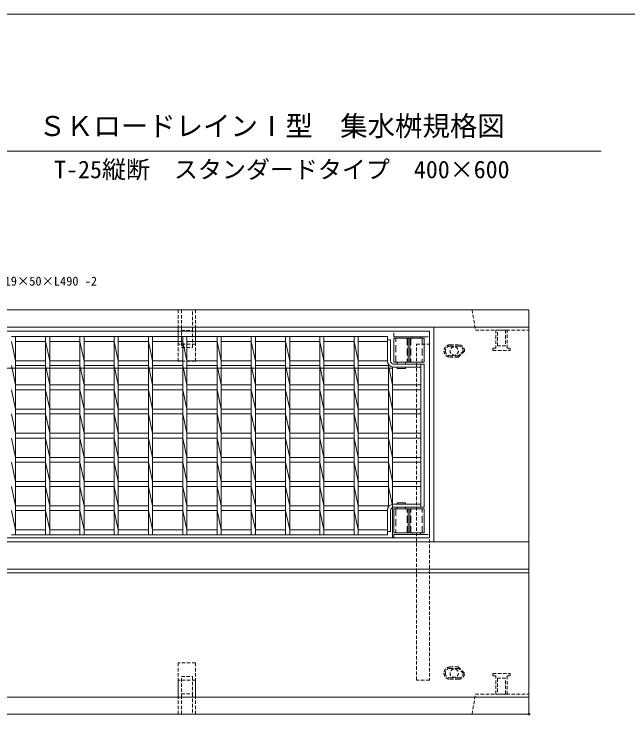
# Model space of a CAD drawing. Units: millimetres, scale not verified. Extents: x -1945 to 1945, y -1189 to 1651.
# Drawn here: x -390 to 506, y 619 to 1651 of the extents above; entities that cross this region are included whole.
import ezdxf
from ezdxf.enums import TextEntityAlignment as Align

# ---------------------------------------------------------------- set-up
doc = ezdxf.new("R2010")
doc.units = ezdxf.units.MM
doc.header["$LTSCALE"] = 10
doc.header["$PDMODE"] = 32
doc.header["$PDSIZE"] = 2
doc.linetypes.add('USER1', pattern=[0.75, 0.5, -0.25])
doc.linetypes.add('USER2', pattern=[1.5, 1, -0.5])
doc.layers.add('0-0_0', color=7, linetype='Continuous')
doc.layers.add('0-2_DEFPOINTS', color=7, linetype='Continuous')
for name, color, linetype, lineweight in [('0-1_TITLE', 7, 'Continuous', 18), ('0-3_KIJUN', 7, 'USER1', 18), ('0-5_SUNPO_S10', 3, 'Continuous', 18), ('0-7_10-グレーチング', 5, 'Continuous', 18)]:
    doc.layers.add(name, color=color, linetype=linetype, lineweight=lineweight)
doc.styles.add('ＭＳ ゴシック', font='')
doc.styles.get('ＭＳ ゴシック').set_extended_font_data('MS Gothic')

# ---------------------------------------------------------------- blocks, each defined once
blk = doc.blocks.new('_OPEN')
at = {"layer": '0-0_0'}
blk.add_line((0, 0), (-1, 0), dxfattribs=at)
blk.add_lwpolyline([(-1, 0.1667), (0, 0), (-1, -0.1667)], dxfattribs=at)
blk = doc.blocks.new('D12')
at = {"layer": '0-2_DEFPOINTS'}
for p in [(1308.34, 2049.64), (2306.34, 2049.64), (2306.34, 1949.64)]:
    blk.add_point(p, dxfattribs=at)
at = {"layer": '0-5_SUNPO_S10'}
for p, q in [((1308.34, 1999.64), (1308.34, 1949.64)), ((2306.34, 1999.64), (2306.34, 1949.64)), ((1323.34, 1949.64), (2291.34, 1949.64))]:
    blk.add_line(p, q, dxfattribs=at)
at = {"layer": '0-5_SUNPO_S10', "xscale": 15, "yscale": 15, "rotation": 180}
blk.add_blockref('_OPEN', (1308.34, 1949.64), dxfattribs=at)
at = {"layer": '0-5_SUNPO_S10', "xscale": 15, "yscale": 15}
blk.add_blockref('_OPEN', (2306.34, 1949.64), dxfattribs=at)
at = {"layer": '0-5_SUNPO_S10', "color": 7, "style": 'ＭＳ ゴシック'}
blk.add_text('998', height=14.66, dxfattribs=at).set_placement((1792.34, 1959.64), align=Align.BOTTOM_LEFT)
blk = doc.blocks.new('M16_insert_dan')
at = {"layer": '0-3_KIJUN', "color": 3}
for points in [[(0, -12.5), (-50, -12.5), (-50, 12.5), (0, 12.5)], [(0, 8), (-30, 8), (-30, -8), (0, -8)]]:
    blk.add_lwpolyline(points, close=True, dxfattribs=at)
blk = doc.blocks.new('A$C3D6F033A')
at = {"layer": '0-7_10-グレーチング'}
for p, q in [((95, 294.5), (101, 294.5)), ((101, 294.5), (101, 5.5)), ((101, 294.5), (145, 294.5)), ((145, 294.5), (145, 5.5)), ((145, 294.5), (151, 294.5)), ((151, 294.5), (151, 5.5)), ((151, 294.5), (195, 294.5)), ((195, 294.5), (195, 5.5)), ((195, 294.5), (201, 294.5)), ((201, 294.5), (201, 5.5)), ((201, 294.5), (245, 294.5)), ((245, 294.5), (245, 5.5)), ((245, 294.5), (251, 294.5)), ((251, 294.5), (251, 5.5)), ((251, 294.5), (295, 294.5)), ((295, 294.5), (295, 5.5)), ((295, 294.5), (301, 294.5)), ((301, 294.5), (301, 5.5)), ((301, 294.5), (345, 294.5)), ((345, 294.5), (345, 5.5)), ((345, 294.5), (351, 294.5)), ((351, 294.5), (351, 5.5)), ((351, 294.5), (395, 294.5)), ((395, 294.5), (395, 5.5)), ((395, 294.5), (401, 294.5)), ((401, 294.5), (401, 5.5)), ((401, 294.5), (445, 294.5)), ((445, 294.5), (445, 5.5)), ((445, 294.5), (451, 294.5)), ((451, 294.5), (451, 5.5)), ((451, 294.5), (495, 294.5)), ((495, 294.5), (495, 5.5)), ((495, 294.5), (501, 294.5)), ((501, 294.5), (501, 5.5)), ((501, 294.5), (545, 294.5)), ((545, 294.5), (545, 5.5)), ((545, 294.5), (551, 294.5)), ((551, 294.5), (551, 5.5)), ((551, 294.5), (595, 294.5)), ((595, 294.5), (595, 5.5)), ((595, 294.5), (601, 294.5)), ((601, 294.5), (601, 5.5)), ((601, 294.5), (643.5, 294.5)), ((643.5, 287.5), (643.5, 294.5)), ((643.5, 290), (648, 290)), ((643.5, 290), (643.5, 259)), ((648, 290), (648, 259)), ((653, 257), (653, 292)), ((653, 292), (697, 292)), ((673.6, 292), (673.6, 257)), ((676.4, 292), (676.4, 257)), ((680, 294), (680, 292)), ((692, 294), (692, 292)), ((697, 257), (697, 292)), ((95, 287.5), (101, 259.25)), ((101, 287.5), (145, 287.5)), ((145, 287.5), (151, 259.25)), ((151, 287.5), (195, 287.5)), ((195, 287.5), (201, 259.25)), ((201, 287.5), (245, 287.5)), ((245, 287.5), (251, 259.25)), ((251, 287.5), (295, 287.5)), ((295, 287.5), (301, 259.25)), ((301, 287.5), (345, 287.5)), ((345, 287.5), (351, 259.25)), ((351, 287.5), (395, 287.5)), ((395, 287.5), (401, 259.25)), ((401, 287.5), (445, 287.5)), ((445, 287.5), (451, 259.25)), ((451, 287.5), (495, 287.5)), ((495, 287.5), (501, 259.25)), ((501, 287.5), (545, 287.5)), ((545, 287.5), (551, 259.25)), ((551, 287.5), (595, 287.5)), ((595, 287.5), (601, 259.25)), ((601, 287.5), (643.5, 287.5)), ((101, 259.25), (145, 259.25)), ((151, 259.25), (195, 259.25)), ((201, 259.25), (245, 259.25)), ((251, 259.25), (295, 259.25)), ((301, 259.25), (345, 259.25)), ((351, 259.25), (395, 259.25)), ((401, 259.25), (445, 259.25)), ((451, 259.25), (495, 259.25)), ((501, 259.25), (545, 259.25)), ((551, 259.25), (595, 259.25)), ((601, 259.25), (643.5, 259.25)), ((95, 252.25), (101, 224)), ((101, 252.25), (145, 252.25)), ((145, 252.25), (151, 224)), ((151, 252.25), (195, 252.25)), ((195, 252.25), (201, 224)), ((201, 252.25), (245, 252.25)), ((245, 252.25), (251, 224)), ((251, 252.25), (295, 252.25)), ((295, 252.25), (301, 224)), ((301, 252.25), (345, 252.25)), ((345, 252.25), (351, 224)), ((351, 252.25), (395, 252.25)), ((395, 252.25), (401, 224)), ((401, 252.25), (445, 252.25)), ((445, 252.25), (451, 224)), ((451, 252.25), (495, 252.25)), ((495, 252.25), (501, 224)), ((501, 252.25), (545, 252.25)), ((545, 252.25), (551, 224)), ((551, 252.25), (595, 252.25)), ((595, 252.25), (601, 224)), ((601, 252.25), (645, 252.25)), ((645, 254.03), (645, 45.97)), ((645, 252.25), (651, 224)), ((651, 250.13), (651, 49.87)), ((652.5, 254.5), (692.5, 254.5)), ((652.5, 250), (692.5, 250)), ((653, 257), (697, 257)), ((658, 254.5), (658, 257)), ((658, 250), (658, 248)), ((658, 248), (670, 248)), ((670, 254.5), (670, 257)), ((670, 250), (670, 248)), ((692.5, 254.5), (692.5, 45.5)), ((692.5, 254.5), (697, 254.5)), ((697, 254.5), (697, 45.5)), ((95, 217), (101, 188.75)), ((101, 224), (145, 224)), ((101, 217), (145, 217)), ((145, 217), (151, 188.75)), ((151, 224), (195, 224)), ((151, 217), (195, 217)), ((195, 217), (201, 188.75)), ((201, 224), (245, 224)), ((201, 217), (245, 217)), ((245, 217), (251, 188.75)), ((251, 224), (295, 224)), ((251, 217), (295, 217)), ((295, 217), (301, 188.75)), ((301, 224), (345, 224)), ((301, 217), (345, 217)), ((345, 217), (351, 188.75)), ((351, 224), (395, 224)), ((351, 217), (395, 217)), ((395, 217), (401, 188.75)), ((401, 224), (445, 224)), ((401, 217), (445, 217)), ((445, 217), (451, 188.75)), ((451, 224), (495, 224)), ((451, 217), (495, 217)), ((495, 217), (501, 188.75)), ((501, 224), (545, 224)), ((501, 217), (545, 217)), ((545, 217), (551, 188.75)), ((551, 224), (595, 224)), ((551, 217), (595, 217)), ((595, 217), (601, 188.75)), ((601, 224), (645, 224)), ((601, 217), (645, 217)), ((645, 217), (651, 188.75)), ((651, 224), (692.5, 224)), ((651, 217), (692.5, 217)), ((101, 188.75), (145, 188.75)), ((151, 188.75), (195, 188.75)), ((201, 188.75), (245, 188.75)), ((251, 188.75), (295, 188.75)), ((301, 188.75), (345, 188.75)), ((351, 188.75), (395, 188.75)), ((401, 188.75), (445, 188.75)), ((451, 188.75), (495, 188.75)), ((501, 188.75), (545, 188.75)), ((551, 188.75), (595, 188.75)), ((601, 188.75), (645, 188.75)), ((651, 188.75), (692.5, 188.75)), ((95, 181.75), (101, 153.5)), ((101, 181.75), (145, 181.75)), ((145, 181.75), (151, 153.5)), ((151, 181.75), (195, 181.75)), ((195, 181.75), (201, 153.5)), ((201, 181.75), (245, 181.75)), ((245, 181.75), (251, 153.5)), ((251, 181.75), (295, 181.75)), ((295, 181.75), (301, 153.5)), ((301, 181.75), (345, 181.75)), ((345, 181.75), (351, 153.5)), ((351, 181.75), (395, 181.75)), ((395, 181.75), (401, 153.5)), ((401, 181.75), (445, 181.75)), ((445, 181.75), (451, 153.5)), ((451, 181.75), (495, 181.75)), ((495, 181.75), (501, 153.5)), ((501, 181.75), (545, 181.75)), ((545, 181.75), (551, 153.5)), ((551, 181.75), (595, 181.75)), ((595, 181.75), (601, 153.5)), ((601, 181.75), (645, 181.75)), ((645, 181.75), (651, 153.5)), ((651, 181.75), (692.5, 181.75)), ((95, 146.5), (101, 118.25)), ((101, 153.5), (145, 153.5)), ((101, 146.5), (145, 146.5)), ((145, 146.5), (151, 118.25)), ((151, 153.5), (195, 153.5)), ((151, 146.5), (195, 146.5)), ((195, 146.5), (201, 118.25)), ((201, 153.5), (245, 153.5)), ((201, 146.5), (245, 146.5)), ((245, 146.5), (251, 118.25)), ((251, 153.5), (295, 153.5)), ((251, 146.5), (295, 146.5)), ((295, 146.5), (301, 118.25)), ((301, 153.5), (345, 153.5)), ((301, 146.5), (345, 146.5)), ((345, 146.5), (351, 118.25)), ((351, 153.5), (395, 153.5)), ((351, 146.5), (395, 146.5)), ((395, 146.5), (401, 118.25)), ((401, 153.5), (445, 153.5)), ((401, 146.5), (445, 146.5)), ((445, 146.5), (451, 118.25)), ((451, 153.5), (495, 153.5)), ((451, 146.5), (495, 146.5)), ((495, 146.5), (501, 118.25)), ((501, 153.5), (545, 153.5)), ((501, 146.5), (545, 146.5)), ((545, 146.5), (551, 118.25)), ((551, 153.5), (595, 153.5)), ((551, 146.5), (595, 146.5)), ((595, 146.5), (601, 118.25)), ((601, 153.5), (645, 153.5)), ((601, 146.5), (645, 146.5)), ((645, 146.5), (651, 118.25)), ((651, 153.5), (692.5, 153.5)), ((651, 146.5), (692.5, 146.5)), ((101, 118.25), (145, 118.25)), ((151, 118.25), (195, 118.25)), ((201, 118.25), (245, 118.25)), ((251, 118.25), (295, 118.25)), ((301, 118.25), (345, 118.25)), ((351, 118.25), (395, 118.25)), ((401, 118.25), (445, 118.25)), ((451, 118.25), (495, 118.25)), ((501, 118.25), (545, 118.25)), ((551, 118.25), (595, 118.25)), ((601, 118.25), (645, 118.25)), ((651, 118.25), (692.5, 118.25)), ((95, 111.25), (101, 83)), ((101, 111.25), (145, 111.25)), ((145, 111.25), (151, 83)), ((151, 111.25), (195, 111.25)), ((195, 111.25), (201, 83)), ((201, 111.25), (245, 111.25)), ((245, 111.25), (251, 83)), ((251, 111.25), (295, 111.25)), ((295, 111.25), (301, 83)), ((301, 111.25), (345, 111.25)), ((345, 111.25), (351, 83)), ((351, 111.25), (395, 111.25)), ((395, 111.25), (401, 83)), ((401, 111.25), (445, 111.25)), ((445, 111.25), (451, 83)), ((451, 111.25), (495, 111.25)), ((495, 111.25), (501, 83)), ((501, 111.25), (545, 111.25)), ((545, 111.25), (551, 83)), ((551, 111.25), (595, 111.25)), ((595, 111.25), (601, 83)), ((601, 111.25), (645, 111.25)), ((645, 111.25), (651, 83)), ((651, 111.25), (692.5, 111.25)), ((101, 83), (145, 83)), ((151, 83), (195, 83)), ((201, 83), (245, 83)), ((251, 83), (295, 83)), ((301, 83), (345, 83)), ((351, 83), (395, 83)), ((401, 83), (445, 83)), ((451, 83), (495, 83)), ((501, 83), (545, 83)), ((551, 83), (595, 83)), ((601, 83), (645, 83)), ((651, 83), (692.5, 83)), ((95, 76), (101, 47.75)), ((101, 76), (145, 76)), ((145, 76), (151, 47.75)), ((151, 76), (195, 76)), ((195, 76), (201, 47.75)), ((201, 76), (245, 76)), ((245, 76), (251, 47.75)), ((251, 76), (295, 76)), ((295, 76), (301, 47.75)), ((301, 76), (345, 76)), ((345, 76), (351, 47.75)), ((351, 76), (395, 76)), ((395, 76), (401, 47.75)), ((401, 76), (445, 76)), ((445, 76), (451, 47.75)), ((451, 76), (495, 76)), ((495, 76), (501, 47.75)), ((501, 76), (545, 76)), ((545, 76), (551, 47.75)), ((551, 76), (595, 76)), ((595, 76), (601, 47.75)), ((601, 76), (645, 76)), ((645, 76), (650.57, 49.79)), ((651, 76), (692.5, 76)), ((658, 52), (670, 52)), ((658, 50), (658, 52)), ((670, 50), (670, 52)), ((101, 47.75), (145, 47.75)), ((151, 47.75), (195, 47.75)), ((201, 47.75), (245, 47.75)), ((251, 47.75), (295, 47.75)), ((301, 47.75), (345, 47.75)), ((351, 47.75), (395, 47.75)), ((401, 47.75), (445, 47.75)), ((451, 47.75), (495, 47.75)), ((501, 47.75), (545, 47.75)), ((551, 47.75), (595, 47.75)), ((601, 47.75), (645, 47.75)), ((652.5, 50), (692.5, 50)), ((652.5, 45.5), (692.5, 45.5)), ((653, 43), (653, 8)), ((653, 43), (697, 43)), ((658, 45.5), (658, 43)), ((670, 45.5), (670, 43)), ((673.6, 8), (673.6, 43)), ((676.4, 8), (676.4, 43)), ((692.5, 45.5), (697, 45.5)), ((697, 43), (697, 8)), ((95, 40.75), (101, 12.5)), ((101, 40.75), (145, 40.75)), ((145, 40.75), (151, 12.5)), ((151, 40.75), (195, 40.75)), ((195, 40.75), (201, 12.5)), ((201, 40.75), (245, 40.75)), ((245, 40.75), (251, 12.5)), ((251, 40.75), (295, 40.75)), ((295, 40.75), (301, 12.5)), ((301, 40.75), (345, 40.75)), ((345, 40.75), (351, 12.5)), ((351, 40.75), (395, 40.75)), ((395, 40.75), (401, 12.5)), ((401, 40.75), (445, 40.75)), ((445, 40.75), (451, 12.5)), ((451, 40.75), (495, 40.75)), ((495, 40.75), (501, 12.5)), ((501, 40.75), (545, 40.75)), ((545, 40.75), (551, 12.5)), ((551, 40.75), (595, 40.75)), ((595, 40.75), (601, 12.5)), ((601, 40.75), (643.5, 40.75)), ((643.5, 10), (643.5, 41)), ((648, 10), (648, 41)), ((101, 12.5), (145, 12.5)), ((151, 12.5), (195, 12.5)), ((201, 12.5), (245, 12.5)), ((251, 12.5), (295, 12.5)), ((301, 12.5), (345, 12.5)), ((351, 12.5), (395, 12.5)), ((401, 12.5), (445, 12.5)), ((451, 12.5), (495, 12.5)), ((501, 12.5), (545, 12.5)), ((551, 12.5), (595, 12.5)), ((601, 12.5), (643.5, 12.5)), ((643.5, 12.5), (643.5, 5.5)), ((95, 5.5), (101, 5.5)), ((101, 5.5), (145, 5.5)), ((145, 5.5), (151, 5.5)), ((151, 5.5), (195, 5.5)), ((195, 5.5), (201, 5.5)), ((201, 5.5), (245, 5.5)), ((245, 5.5), (251, 5.5)), ((251, 5.5), (295, 5.5)), ((295, 5.5), (301, 5.5)), ((301, 5.5), (345, 5.5)), ((345, 5.5), (351, 5.5)), ((401, 5.5), (445, 5.5)), ((445, 5.5), (451, 5.5)), ((451, 5.5), (495, 5.5)), ((495, 5.5), (501, 5.5)), ((501, 5.5), (545, 5.5)), ((545, 5.5), (551, 5.5)), ((551, 5.5), (595, 5.5)), ((595, 5.5), (601, 5.5)), ((601, 5.5), (643.5, 5.5)), ((643.5, 10), (648, 10)), ((653, 8), (697, 8)), ((680, 6), (680, 8)), ((692, 6), (692, 8))]:
    blk.add_line(p, q, dxfattribs=at)
at = {"layer": '0-7_10-グレーチング', "linetype": 'USER2'}
for p, q in [((655.8, 257), (655.8, 292)), ((672.2, 292), (672.2, 257)), ((677.8, 292), (677.8, 257)), ((694.2, 292), (694.2, 257)), ((655.8, 43), (655.8, 8)), ((672.2, 8), (672.2, 43)), ((677.8, 8), (677.8, 43)), ((694.2, 8), (694.2, 43))]:
    blk.add_line(p, q, dxfattribs=at)
at = {"layer": '0-7_10-グレーチング'}
for points in [[(703, 294), (653, 294), (653, 300)], [(703, 294), (653, 294), (653, 300)], [(351, 5.5), (395, 5.5), (401, 5.5)], [(703, 6), (653, 6), (653, 0)]]:
    blk.add_lwpolyline(points, dxfattribs=at)
for centre, radius, start, end in [((652.5, 259), 9, 180, 270), ((652.5, 259), 4.5, 180, 270), ((652.5, 41), 9, 90, 180), ((652.5, 41), 4.5, 90, 180)]:
    blk.add_arc(centre, radius, start, end, dxfattribs=at)

msp = doc.modelspace()

# ---------------------------------------------------------------- linework, layer by layer
at = {"layer": '0-1_TITLE', "color": 1}
msp.add_line((-466.66, 1451.11), (466.66, 1451.11), dxfattribs=at)
at = {"layer": '0-1_TITLE', "color": 2}
msp.add_lwpolyline([(-1945, -1188.89), (1945, -1188.89), (1945, 1651.11), (-1945, 1651.11)], close=True, dxfattribs=at)
at = {"layer": '0-3_KIJUN'}
for p, q in [((246.34, 1168.64), (258.34, 1168.64)), ((246.34, 1166.64), (258.34, 1166.64)), ((267.34, 1159.64), (258.34, 1150.64)), ((265.34, 1159.64), (258.34, 1152.64)), ((258.34, 1152.64), (246.34, 1152.64)), ((258.34, 1150.64), (246.34, 1150.64)), ((258.34, 698.64), (246.34, 698.64)), ((258.34, 696.64), (246.34, 696.64)), ((267.34, 689.64), (258.34, 698.64)), ((265.34, 689.64), (258.34, 696.64)), ((246.34, 682.64), (258.34, 682.64)), ((246.34, 680.64), (258.34, 680.64))]:
    msp.add_line(p, q, dxfattribs=at)
at = {"layer": '0-3_KIJUN', "linetype": 'Continuous'}
for p, q in [((361.34, 881.14), (222.34, 881.14)), ((361.34, 841.14), (-636.66, 841.14)), ((361.34, 836.14), (-636.66, 836.14))]:
    msp.add_line(p, q, dxfattribs=at)
for points in [[(361.34, 629.64), (-636.66, 629.64), (-636.66, 1219.64), (361.34, 1219.64)], [(361.34, 1194.64), (-636.66, 1194.64), (-636.66, 654.64), (361.34, 654.64)], [(222.34, 1194.64), (-497.66, 1194.64), (-497.66, 881.14), (222.34, 881.14)], [(216.34, 1188.64), (-491.66, 1188.64), (-491.66, 887.14), (216.34, 887.14)], [(162.34, 1134.64), (-437.66, 1134.64), (-437.66, 887.14), (162.34, 887.14)]]:
    msp.add_lwpolyline(points, close=True, dxfattribs=at)
at = {"layer": '0-3_KIJUN'}
for points in [[(278.34, 1219.64), (283.34, 1190.14), (361.34, 1190.14), (361.34, 1219.64)], [(329.57, 1190.14), (313.12, 1190.14), (313.12, 1163.64), (308.59, 1163.64), (308.59, 1160.14), (334.09, 1160.14), (334.09, 1163.64), (329.57, 1163.64)], [(315.34, 1190.14), (327.34, 1190.14), (327.34, 1167.14), (315.34, 1167.14)], [(197.34, 1169.64), (216.34, 1169.64), (216.34, 679.64), (197.34, 679.64)], [(329.57, 659.14), (313.12, 659.14), (313.12, 685.64), (308.59, 685.64), (308.59, 689.14), (334.09, 689.14), (334.09, 685.64), (329.57, 685.64)], [(315.34, 659.14), (327.34, 659.14), (327.34, 682.14), (315.34, 682.14)], [(278.34, 629.64), (283.34, 659.14), (361.34, 659.14), (361.34, 629.64)]]:
    msp.add_lwpolyline(points, close=True, dxfattribs=at)
for centre in [(252.34, 1159.64), (252.34, 689.64)]:
    msp.add_circle(centre, 6, dxfattribs=at)
for centre, radius, start, end in [((246.34, 1159.64), 9, 90, 180), ((258.34, 1159.64), 9, 0, 90), ((246.34, 1159.64), 9, 180, 270), ((246.34, 1159.64), 7, 90, 180), ((246.34, 1159.64), 7, 180, 270), ((258.34, 1159.64), 7, 0, 90), ((246.34, 689.64), 9, 90, 180), ((246.34, 689.64), 7, 90, 180), ((246.34, 689.64), 9, 180, 270), ((246.34, 689.64), 7, 180, 270), ((258.34, 689.64), 9, 270, 0), ((258.34, 689.64), 7, 270, 360)]:
    msp.add_arc(centre, radius, start, end, dxfattribs=at)

# ---------------------------------------------------------------- block references
at = {"layer": '0-3_KIJUN', "rotation": 90}
for p in [(-137.66, 1219.64), (-137.66, 1194.64)]:
    msp.add_blockref('M16_insert_dan', p, dxfattribs=at)
at = {"layer": '0-3_KIJUN', "xscale": -1, "rotation": 90}
for p in [(-137.66, 654.64), (-137.66, 629.64)]:
    msp.add_blockref('M16_insert_dan', p, dxfattribs=at)
at = {"layer": '0-5_SUNPO_S10'}
msp.add_blockref('D12', (-1945, -1420), dxfattribs=at)
at = {"layer": '0-7_10-グレーチング'}
msp.add_blockref('A$C3D6F033A', (-488.69, 886.15), dxfattribs=at)

# ---------------------------------------------------------------- texts
at = {"layer": '0-1_TITLE', "style": 'ＭＳ ゴシック'}
for s, height, p in [('ＳＫロードレインⅠ型\u3000集水桝規格図', 29.33, (-354.07, 1464.49)), ('T-25縦断\u3000スタンダードタイプ\u3000400×600', 25.66, (-331.38, 1403.98))]:
    msp.add_text(s, height=height, dxfattribs=at).set_placement(p, align=Align.BOTTOM_LEFT)
at = {"layer": '0-5_SUNPO_S10', "color": 7, "style": 'ＭＳ ゴシック'}
msp.add_text('FB19×50×L490 -2', height=13.2, dxfattribs=at).set_placement((-421.43, 1251.05), align=Align.BOTTOM_LEFT)

doc.saveas('drawing.dxf')
